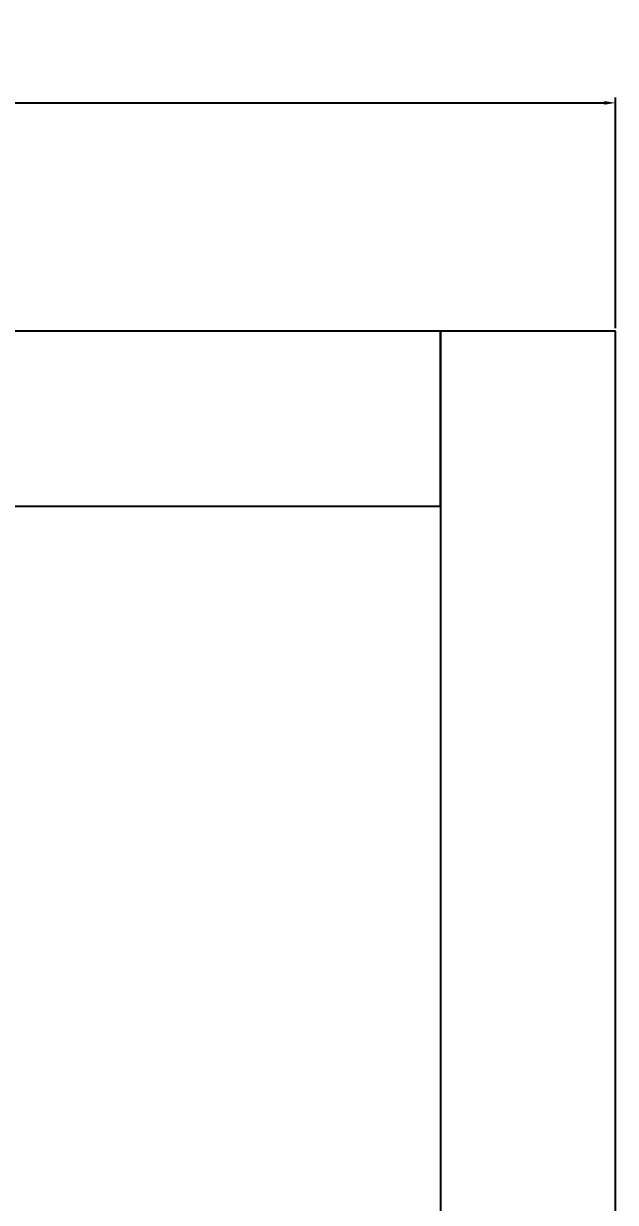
# Model space of a CAD drawing. Header units: millimetres. Extents: x 979 to 5828, y -1860 to 642.
# Drawn here: x 1502.8 to 1638.1, y 372.6 to 642.1 of the extents above; entities that cross this region are included whole.
import ezdxf

# ---------------------------------------------------------------- set-up
doc = ezdxf.new("R2010")
doc.units = ezdxf.units.MM
doc.styles.get("Standard").update_dxf_attribs({"font": 'arial.ttf'})
doc.dimstyles.new('ISO-25', dxfattribs={"dimtxt": 2.5, "dimasz": 2.5, "dimexe": 1.25, "dimexo": 0.625, "dimtad": 1, "dimtxsty": 'Standard', "dimcen": 2.5, "dimadec": 0, "dimazin": 0, "dimtfac": 1, "dimtmove": 0, "dimatfit": 3, "dimfxl": 1, "dimarcsym": 0})

# ---------------------------------------------------------------- blocks, each defined once
blk = doc.blocks.new('*D16')
at = {"color": 0, "lineweight": -2, "transparency": 16777216}
for p, q in [((1058.07, 572.45), (1058.07, 625.24)), ((1638.07, 572.45), (1638.07, 625.24)), ((1060.57, 623.99), (1635.57, 623.99))]:
    blk.add_line(p, q, dxfattribs=at)
at = {"color": 0, "transparency": 16777216}
for points in [[(1060.57, 624.4), (1060.57, 623.57), (1058.07, 623.99)], [(1635.57, 624.4), (1635.57, 623.57), (1638.07, 623.99)]]:
    blk.add_solid(points, dxfattribs=at)
at = {"layer": 'Defpoints', "color": 0, "transparency": 16777216}
for p in [(1638.07, 623.99), (1058.07, 571.82), (1638.07, 571.82)]:
    blk.add_point(p, dxfattribs=at)
at = {"color": 0, "transparency": 16777216, "insert": (1348.07, 632.27), "char_height": 15, "attachment_point": 5}
blk.add_mtext('580', dxfattribs=at)

msp = doc.modelspace()

# ---------------------------------------------------------------- linework, layer by layer
for points in [[(1098.068, 571.824), (1098.068, 531.824), (1598.068, 531.824), (1598.068, 571.824), (1098.068, 571.824)], [(1638.068, 571.824), (1598.068, 571.824), (1598.068, 125.505), (1638.068, 125.505), (1638.068, 571.824)]]:
    msp.add_lwpolyline(points)

# ---------------------------------------------------------------- dimensions: what is measured, and where the dimension line sits
dim = msp.add_linear_dim(base=(1638.068, 623.987), p1=(1058.068, 571.824), p2=(1638.068, 571.824), dimstyle='ISO-25', override={"dimtxt": 15})
dim.commit()
dim.dimension.update_dxf_attribs({"geometry": '*D16', "text_midpoint": (1348.068, 632.271)})

doc.saveas('drawing.dxf')
